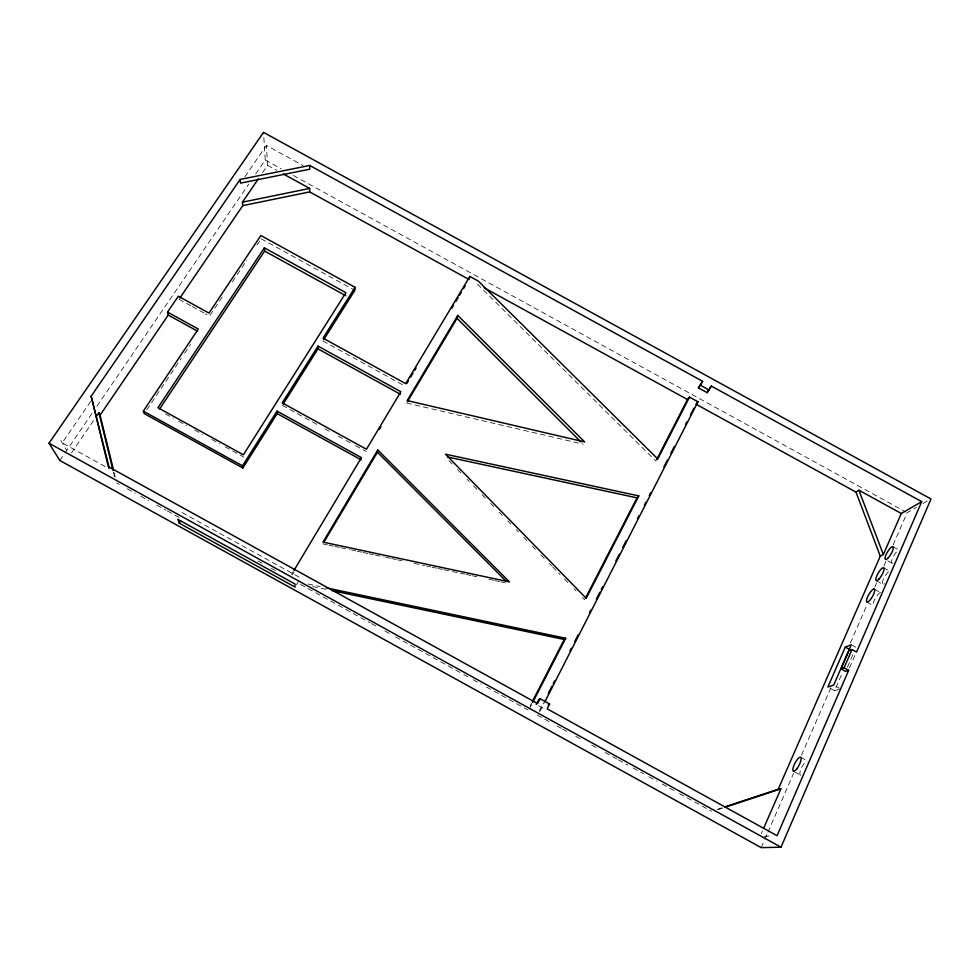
<?xml version="1.0" encoding="UTF-8"?>
<svg xmlns="http://www.w3.org/2000/svg" width="980" height="980" viewBox="0 0 980 980"><rect width="100%" height="100%" fill="white"/><g stroke="black" fill="none" stroke-linecap="round" stroke-linejoin="round"><path stroke-width="0.73" stroke-dasharray="4.9 3.68" d="M847.431 667.196L853.494 653.219M849.525 667.944L855.552 654.015M761.215 847.639L764.265 840.632M764.878 839.223L767.316 833.625M767.928 832.216L793.58 773.367M801.518 755.151L830.82 687.886M850.37 643.039L867.459 603.803M874.797 586.996L876.622 582.782M883.948 565.975L886.398 560.364M893.111 544.954L907.149 512.724L916.423 507.383M830.097 688.266L834.568 690.729L842.347 672.795M761.264 833.686L762.489 830.881M539.282 710.953L543.459 702.77M539.894 711.517L544.047 703.358M530.119 705.918L531.515 703.211M529.286 709.14L532.03 703.787M296.425 584.827L299.121 580.295M291.562 574.452L293.13 571.818M292.432 574.746L294 572.136M146.78 409.873L181.239 358.325M184.607 353.302L190.488 344.495M222.203 297.05L209.512 316.05L205.531 313.857M232.358 281.86L246.739 260.337M256.895 245.147L260.288 240.088M59.817 460.49L64.129 454.181M64.986 452.919L93.48 411.257M96.922 406.21L248.822 184.007M255.731 173.913L265.225 160.022L263.522 132.361M71.442 452.993L94.619 418.987M262.554 172.676L267.577 165.302L266.413 145.408L303.151 165.596M90.687 401.408L62.23 442.874L109.503 468.967M244.841 176.841L266.413 145.408M923.05 503.561L928.354 500.511M717.323 809.345L723.13 807.422M718.12 809.578L722.395 808.169M834.568 690.729L840.46 688.854M880.604 592.618L879.856 592.839A7.522 2.131 -60.1 0 0 873.989 600.912A7.522 2.131 -60.1 0 0 874.54 605.615M764.302 836.295L772.804 835.903M308.161 584.031L320.142 586.555M312.706 586.542L327.675 589.703M322.91 543.888L327.394 544.843M328.888 545.162L333.372 546.13M334.878 546.448L339.362 547.404M340.856 547.722L349.823 549.633M351.33 549.952L355.813 550.907M357.308 551.226L361.791 552.193M363.286 552.512L367.782 553.467M369.276 553.786L373.76 554.741M375.254 555.06L384.234 556.971M385.728 557.289L390.212 558.257M391.706 558.576L396.19 559.531M397.684 559.85L402.18 560.805M414.136 563.353L424.61 565.595M426.104 565.913L430.588 566.869M432.082 567.187L436.578 568.143M438.072 568.461L442.556 569.417M444.05 569.735L459.007 572.933M460.502 573.251L464.986 574.207M466.492 574.525L470.976 575.481M472.47 575.799L476.954 576.767M488.922 579.315L493.406 580.27M494.9 580.589L499.396 581.544M500.89 581.863L505.374 582.831M406.651 403.037L583.173 444.148M265.225 160.022L281.309 168.854M293.363 175.481L905.814 511.989M267.577 165.302L276.789 170.361M893.086 546.816L898.293 549.682M887.794 560.793L891.702 562.949M883.409 567.665L889.963 571.267M261.133 238.814L354.834 290.35M876.439 580.773L882.992 584.386A7.485 2.107 -59.8 0 1 883.752 578.494A7.485 2.107 -59.8 0 1 889.24 571.45M874.528 589.213L881.118 592.839M866.712 601.965L873.29 605.591M322.947 340.942L405.169 386.194M852.38 645.355L855.736 647.204M179.022 299.268L190.953 305.834M192.276 306.556L204.208 313.122M835.94 686.367L839.333 688.23M282.363 405.365L316.932 424.401M324.907 428.799L330.223 431.727M338.198 436.125L344.85 439.787M346.185 440.522L350.166 442.715M355.483 445.643L366.128 451.511M800.672 757.283L807.655 761.142M165.424 413.879L173.387 418.276M178.691 421.204L186.666 425.59M194.628 429.987L202.591 434.373M211.888 439.493L219.851 443.891M225.167 446.819L243.751 457.06M794.449 771.836L800.28 775.058M538.62 705.772L544.574 709.055M182.084 512.54L299.01 577.061L299.084 579.217M116.657 482.944L119.327 484.414M127.327 488.836L135.338 493.259M140.667 496.199L148.678 500.621M156.678 505.031L166.012 510.188M167.347 510.923L179.364 517.55M258.071 561.001L262.077 563.206M271.411 568.363L275.417 570.568M300.566 584.448L370.146 622.851M371.481 623.586L376.835 626.538M384.858 630.973L390.212 633.925M395.565 636.878L462.462 673.799M463.81 674.546L467.815 676.751M473.169 679.704L481.192 684.138M486.546 687.09L528.024 709.986M537.187 715.045L551.826 723.117M557.154 726.058L561.148 728.263M562.483 728.998L567.8 731.938M575.787 736.348L581.103 739.288M591.749 745.155L597.077 748.095M605.064 752.505L617.045 759.108M618.368 759.843L627.69 764.988M633.007 767.928L643.652 773.796M648.981 776.736L656.967 781.146M662.284 784.086L674.264 790.701M679.581 793.629L711.529 811.256M477.382 284.078L655.889 461.09M448.938 460.747L452.148 464.03M457.488 469.506L460.698 472.789M467.105 479.355L469.236 481.548M473.512 485.921L477.787 490.294M482.062 494.68L485.272 497.963M490.613 503.426L493.822 506.709M499.163 512.185L502.373 515.468M507.714 520.943L510.923 524.226M516.264 529.702L518.408 531.883M523.749 537.359L526.946 540.642M532.299 546.117L535.496 549.4M540.85 554.876L545.125 559.249M549.4 563.623L551.532 565.815M552.598 566.905L560.082 574.574M564.358 578.947L568.633 583.333M573.974 588.796L576.118 590.989M582.524 597.555L584.656 599.748M60.772 440.424L66.726 450.457M114.133 472.63L115.211 477.052M113.386 471.919L114.832 477.848M884.609 583.615A7.485 2.107 -59.8 0 1 883.703 584.215M892.903 562.998A7.448 2.083 -59.6 0 1 892.168 559.102A7.448 2.083 -59.6 0 1 897.46 551.029M800.905 775.18A7.877 2.34 -62.7 0 1 801.15 768.614A7.877 2.34 -62.7 0 1 807.03 761.043"/><path stroke-width="1.47" d="M468.991 279.459L309.668 191.909L309.68 188.43L283.367 173.975M309.729 165.461L309.717 169.197L240.517 183.125L240.149 179.426L309.729 165.461L702.623 381.293L698.434 387.884L707.144 392.674L711.382 386.096L921.715 501.65L856.581 652.055L852.012 649.544L848.95 650.72L841.048 668.875L845.617 671.386L848.68 670.32L844.086 667.797L841.048 668.875M283.171 404.079L317.961 348.868L318.01 346.112L400.869 391.718L366.447 449.269L282.216 402.866L318.01 346.112M197.556 331.191L168.266 315.058L167.494 312.093L178.323 296.217L208.973 313.098L260.876 235.519L355.079 287.324L354.834 290.35L323.743 339.68M323.682 542.577L377.423 452.209L377.802 449.967L509.478 581.936L322.996 542.112L377.802 449.967M407.423 401.739L457.023 318.316L457.819 315.462L584.656 441.931L407.19 400.575L457.819 315.462M469.273 278.455L469.837 276.434L478.277 281.064L657.752 458.971L689.504 397.133L697.968 401.776L544.745 701.999M781.011 847.198L931 498.992L263.522 132.361L49 443.205L59.817 460.49L761.215 847.639L781.011 847.198L49 443.205M848.68 670.32L777.067 835.695L547.171 708.834L549.621 704.008L540.078 698.728L538.706 699.671L536.244 704.461M844.086 667.797L852.012 649.544M724.575 806.944L778.218 789.219L880.297 556.138L883.348 554.533L901.294 513.495L921.715 501.65M763.714 828.088L780.889 788.827L778.218 789.219M845.299 647.082L827.855 687.029L833.686 685.118L851.265 644.742L845.299 647.082L850.616 649.997M707.144 392.674L708.516 389.991M548.335 693.228L551.813 686.404M553.21 683.685L554.594 680.953M569.919 650.953L571.303 648.233M574.795 641.41L578.274 634.599M589.409 612.782L590.805 610.05M596.367 599.148L599.858 592.324M601.242 589.605L602.639 586.873M615.869 560.964L619.348 554.153M622.827 547.33L626.306 540.507M637.453 518.702L638.838 515.97M644.411 505.055L645.808 502.336M649.287 495.513L650.683 492.793M663.901 466.884L667.392 460.061M670.871 453.25L674.35 446.427M685.486 424.61L686.882 421.89M690.361 415.067L693.84 408.256M532.201 701.852L564.247 639.487L565.681 638.262L326.132 587.816M585.354 598.388L637.012 497.852L638.789 495.905L445.41 454.169L586.199 598.315L638.789 495.905M656.588 459.755L687.519 399.534L689.504 397.133M532.716 702.452L565.681 638.262M698.434 387.884L702.623 381.293M540.078 698.728L537.604 703.554L108.327 466.664L91.152 396.214L240.149 179.426M293.914 570.507L361.436 457.648L277.009 411.135L242.513 465.831L242.881 468.011L144.268 413.646L143.337 411.147L198.291 329.047L167.494 312.093M469.837 276.434L405.696 383.646L323.033 338.149L355.079 287.324M379.358 429.375L380.914 426.766M406.725 383.596L408.293 380.987M410.62 377.079L412.96 373.184M414.516 370.575L416.071 367.978M451.866 308.1L453.422 305.49M455.761 301.583L458.101 297.687M459.657 295.078L461.213 292.481M463.54 288.573L465.096 285.964M242.881 468.011L277.181 413.585L277.009 411.135M179.279 523.185L177.772 519.29L294.919 583.945L295.066 587.094L179.279 523.185L180.7 520.956M264.38 247.842L157.952 407.717L243.383 454.818L345.916 292.689L264.38 247.842L264.612 251.076L159.63 408.942M113.411 469.69L100.083 415.189L168.266 315.058M179.891 297.993L242.783 205.629L242.44 202.174L258.365 178.826M96.334 416.476L98.906 412.69L100.083 415.189M696.609 403.368L697.968 401.776M709.924 387.798L711.382 386.096M695.935 404.164L856.005 492.119L858.897 490.196L901.294 513.495M548.2 704.914L549.621 704.008M725.249 807.226L780.889 788.827M242.44 202.174L309.68 188.43M242.783 205.629L309.668 191.909M332.171 590.646L564.247 639.487M447.64 457.011L637.012 497.852M700.553 385.336L709.312 390.15M484.083 287.753L687.519 399.534M264.612 251.076L345.72 295.691M317.961 348.868L400.367 394.23M277.181 413.585L361.142 459.841M143.337 411.147L242.513 465.831M457.023 318.316L581.018 442.005M377.423 452.209L506.219 581.312M91.152 396.214L109.148 467.509M858.897 490.196L883.348 554.533M856.005 492.119L880.297 556.138M98.906 412.69L113.031 470.437M874.013 588.992L873.278 589.225A7.522 2.095 -60.2 0 0 866.602 599.87A7.522 2.095 -60.2 0 0 871.367 598.351A7.522 2.095 -60.2 0 0 874.013 588.992M796.801 768.835A7.877 2.291 -62.7 0 0 800.672 757.283A7.877 2.291 -62.7 0 0 793.482 766.63A7.877 2.291 -62.7 0 0 796.801 768.835M888.358 557.706A7.448 2.046 -59.6 0 0 893.086 546.816A7.448 2.046 -59.6 0 0 886.006 554.778A7.448 2.046 -59.6 0 0 888.358 557.706M879.109 578.947A7.485 2.07 -59.9 0 0 883.887 567.922A7.485 2.07 -59.9 0 0 876.831 575.799A7.485 2.07 -59.9 0 0 879.109 578.947"/></g></svg>
